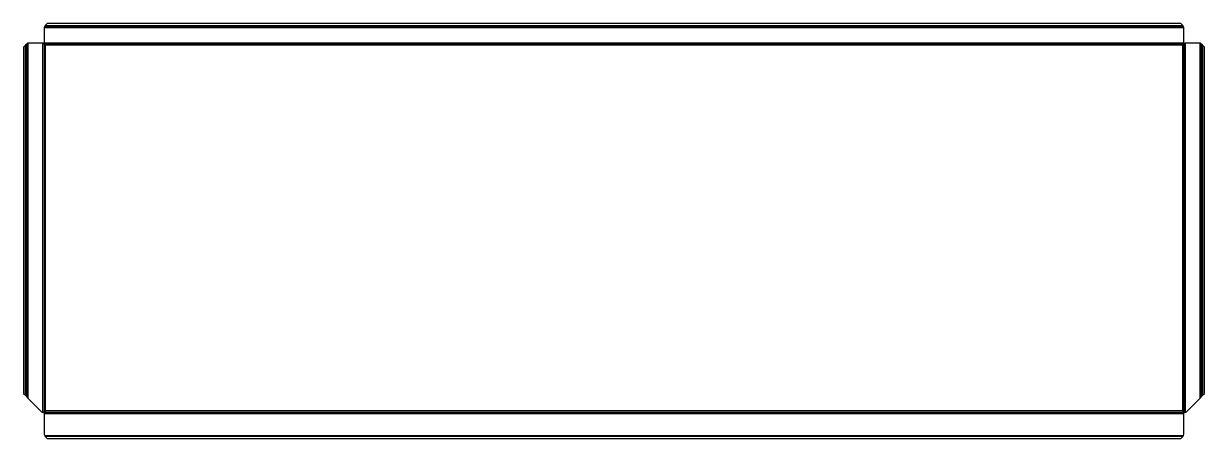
# Model space of a CAD drawing. Header units: millimetres. Extents: x -25 to 1213, y 0 to 435.
import ezdxf

# ---------------------------------------------------------------- set-up
doc = ezdxf.new("R2010")
doc.units = ezdxf.units.MM

msp = doc.modelspace()

# ---------------------------------------------------------------- linework, layer by layer
at = {"layer": 'BEND'}
for p, q in [((1191.3, 431.5), (-2.5, 431.5)), ((-21.5, 413.1), (-21.5, 43.8)), ((-3.2, 413.2), (-3.2, 28.2)), ((1191.4, 413.3), (-2.5, 413.3)), ((1192.1, 28.2), (1192.1, 413.2)), ((1210.3, 43.8), (1210.3, 413.1)), ((-2.5, 27.5), (1191.4, 27.5)), ((-2.3, 2.6), (1191.1, 2.6))]:
    msp.add_line(p, q, dxfattribs=at)
at = {"layer": 'BEND_EXTENT'}
for p, q in [((1191.8, 430.4), (-3, 430.4)), ((-2, 432.7), (1190.9, 432.7)), ((-22.6, 45.2), (-22.6, 412.1)), ((-20.3, 414.2), (-20.3, 42.3)), ((-4.3, 27.2), (-4.3, 414.2)), ((-3, 414.4), (1191.8, 414.4)), ((1193.2, 414.2), (1193.2, 27.2)), ((1209.2, 42.3), (1209.2, 414.2)), ((1211.5, 412.1), (1211.5, 45.2)), ((1191.8, 25.8), (-3, 25.8)), ((-2.5, 3.1), (1191.4, 3.1)), ((1190.9, 2), (-2, 2))]:
    msp.add_line(p, q, dxfattribs=at)
msp.add_lwpolyline([(-2.1, 412.2), (-2.1, 29.2), (1190.9, 29.2), (1190.9, 412.2)], close=True, dxfattribs=at)
at = {"layer": 'OUTER_PROFILES'}
msp.add_lwpolyline([(-20.3, 414.2), (-22.6, 412.1), (-24.6, 410.1), (-24.6, 47.2), (-22.6, 45.2), (-20.3, 42.3), (-5.7, 27.7, 0.198912), (-4.3, 27.2), (-2.1, 29.2), (-3, 25.8), (-3, 4.4), (-2.5, 3.1), (-2, 2), (0, 0), (1188.9, 0), (1190.9, 2), (1191.4, 3.1), (1191.8, 4.4), (1191.8, 25.8), (1190.9, 29.2), (1193.2, 27.2, 0.198912), (1194.6, 27.7), (1209.2, 42.3), (1211.5, 45.2), (1213.5, 47.2), (1213.5, 410.1), (1211.5, 412.1), (1209.2, 414.2), (1193.2, 414.2), (1190.9, 412.2), (1191.8, 414.4), (1191.8, 430.4), (1190.9, 432.7), (1188.9, 434.7), (0, 434.7), (-2, 432.7), (-3, 430.4), (-3, 414.4), (-2.1, 412.2), (-4.3, 414.2)], format="xyb", close=True, dxfattribs=at)

doc.saveas('drawing.dxf')
